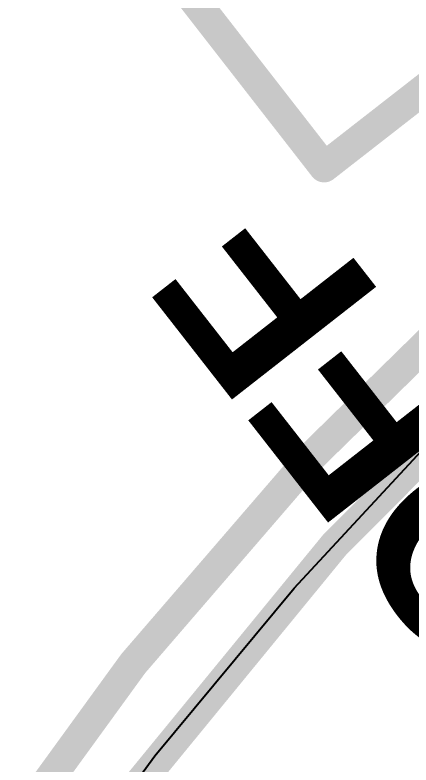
# Model space of a CAD drawing. Header units: inches. Extents: x -0.9 to 13.3, y -2.2 to 2.7.
# Drawn here: x 0.0162 to 0.1461, y 0.0414 to 0.2873 of the extents above; entities that cross this region are included whole.
import ezdxf

# ---------------------------------------------------------------- set-up
doc = ezdxf.new("R2010")
doc.units = ezdxf.units.IN
doc.header["$MEASUREMENT"] = 0
for name, color, linetype in [('Board Outline', 216, 'Continuous'), ('Bottom Layer', 5, 'Continuous'), ('Dimension', 6, 'Continuous'), ('Top Layer', 1, 'Continuous'), ('Top Overlay', 2, 'Continuous')]:
    doc.layers.add(name, color=color, linetype=linetype)
doc.styles.add('Arial_Bold', font='', dxfattribs={"height": 0.2})
doc.styles.get('Arial_Bold').set_extended_font_data('Arial', bold=True)

msp = doc.modelspace()

# ---------------------------------------------------------------- linework, layer by layer
at = {"layer": 'Board Outline', "const_width": 0.01}
for points in [[(0.11764, 0.23737), (0.36613, 0.43089)], [(0.062, 0.30882), (0.11764, 0.23737)]]:
    msp.add_lwpolyline(points, dxfattribs=at)
at = {"layer": 'Board Outline', "const_width": 0.005}
msp.add_lwpolyline([(0.11514, 0.23737, 1), (0.12014, 0.23737, 1)], format="xyb", close=True, dxfattribs=at)
msp.add_lwpolyline([(0.11514, 0.23737, 1), (0.12014, 0.23737, 1)], format="xyb", close=True, dxfattribs=at)
at = {"layer": 'Board Outline', "const_width": 0.01}
for points in [[(1.99867, 0.21567, -1.122171), (-0.01159, -1.51329)], [(0.00205, 0.00168, -0.062889), (0.1783, 0.20594)]]:
    msp.add_lwpolyline(points, format="xyb", dxfattribs=at)
at = {"layer": 'Bottom Layer'}
for p, q in [((0.10779, 0.09935), (0.1564, 0.15181)), ((0.06212, 0.04432), (0.10779, 0.09935)), ((0.04413, 0.02006), (0.06212, 0.04432))]:
    msp.add_line(p, q, dxfattribs=at)
at = {"layer": 'Dimension', "const_width": 0.01}
msp.add_lwpolyline([(0.04081, 0.0156, -3.064051), (0.02964, -1.5299)], format="xyb", dxfattribs=at)
at = {"layer": 'Top Layer'}
for p, q in [((0.10779, 0.09935), (0.1564, 0.15181)), ((0.06212, 0.04432), (0.10779, 0.09935)), ((0.04413, 0.02006), (0.06212, 0.04432))]:
    msp.add_line(p, q, dxfattribs=at)

# ---------------------------------------------------------------- texts
at = {"layer": 'Top Overlay', "style": 'Arial_Bold'}
msp.add_text('ON/OFF', height=0.06, rotation=128, dxfattribs=at).set_placement((0.30153, -0.01541))

doc.saveas('drawing.dxf')
